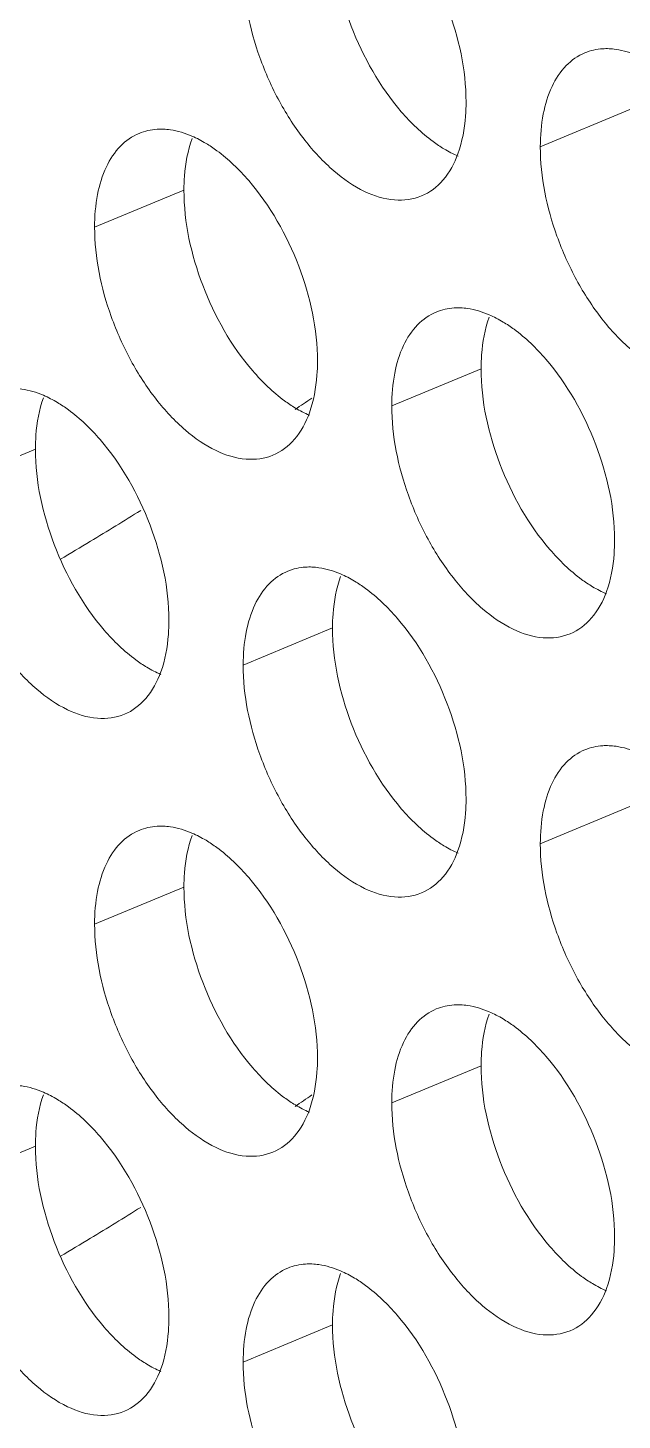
# Model space of a CAD drawing. Header units: millimetres. Extents: x 0 to 2524, y 0 to 1785.
# Drawn here: x 1794.78 to 1798.88, y 823.86 to 833.45 of the extents above; entities that cross this region are included whole.
import ezdxf

# ---------------------------------------------------------------- set-up
doc = ezdxf.new("R2010")
doc.units = ezdxf.units.MM
doc.header["$LTSCALE"] = 0.1
doc.layers.add('标注', color=251, linetype='Continuous', lineweight=9)

msp = doc.modelspace()

# ---------------------------------------------------------------- linework, layer by layer
at = {"layer": '标注'}
for p, q in [((1798.9274, 832.8891), (1798.3122, 832.6334)), ((1795.8589, 832.3346), (1795.2437, 832.0789)), ((1797.9046, 831.1043), (1797.2894, 830.8486)), ((1794.8361, 830.5498), (1794.2209, 830.2941)), ((1796.8817, 829.3195), (1796.2665, 829.0637)), ((1798.9274, 828.0891), (1798.3122, 827.8334)), ((1795.8589, 827.5346), (1795.2437, 827.2789)), ((1797.9046, 826.3043), (1797.2894, 826.0486)), ((1794.8361, 825.7498), (1794.2209, 825.4941)), ((1796.8817, 824.5195), (1796.2665, 824.2637))]:
    msp.add_line(p, q, dxfattribs=at)
for centre, radius, start, end in [((1778.661, 857.1127), 31.8399, 304.34454, 304.59625), ((1779.924, 855.1705), 29.523, 301.194, 301.98361), ((1780.1874, 854.7363), 29.015, 300.71798, 301.1931), ((1778.661, 852.3127), 31.8399, 304.34454, 304.59625), ((1779.924, 850.3705), 29.523, 301.194, 301.98361), ((1780.1874, 849.9363), 29.015, 300.71798, 301.1931)]:
    msp.add_arc(centre, radius, start, end, dxfattribs=at)
for points, knots in [([(1797.3272, 834.1859), (1797.4757, 834.0133), (1797.7011, 833.6133), (1797.8008, 833.1636), (1797.8008, 832.941)], [0, 0, 0, 0, 0.505546, 1, 1, 1, 1]), ([(1797.3553, 832.8745), (1797.2069, 833.0471), (1796.9814, 833.4471), (1796.8817, 833.8968), (1796.8817, 834.1195)], [0, 0, 0, 0, 0.505546, 1, 1, 1, 1]), ([(1797.4942, 832.2944), (1797.4366, 832.2704), (1797.2977, 832.2525), (1797.0853, 832.3214), (1796.8752, 832.4677), (1796.6782, 832.6808), (1796.507, 832.9459), (1796.3335, 833.3348), (1796.2665, 833.655), (1796.2665, 833.8637)], [0, 0, 0, 0, 0.08419, 0.180629, 0.294901, 0.426206, 0.569756, 0.71848, 1, 1, 1, 1]), ([(1798.3122, 832.6334), (1798.3122, 832.709), (1798.3237, 832.8515), (1798.3811, 833.0447), (1798.4783, 833.1951), (1798.5708, 833.2601), (1798.6188, 833.28)], [0, 0, 0, 0, 0.300633, 0.564844, 0.793499, 1, 1, 1, 1]), ([(1798.6188, 833.28), (1798.6577, 833.2961), (1798.7144, 833.3088), (1798.7712, 833.3093), (1798.7858, 833.3087)], [0, 0, 0, 0, 0.741995, 1, 1, 1, 1]), ([(1798.7858, 833.3087), (1798.8018, 833.308), (1798.8693, 833.3016), (1798.9352, 833.2814), (1798.9827, 833.261)], [0, 0, 0, 0, 0.236225, 1, 1, 1, 1]), ([(1797.8008, 832.941), (1797.8008, 832.9086), (1797.7965, 832.7887), (1797.775, 832.6684), (1797.7451, 832.5858)], [0, 0, 0, 0, 0.269025, 1, 1, 1, 1]), ([(1797.6489, 832.6188), (1797.623, 832.6344), (1797.515, 832.7071), (1797.4205, 832.7987), (1797.3553, 832.8745)], [0, 0, 0, 0, 0.231736, 1, 1, 1, 1]), ([(1795.2437, 832.0789), (1795.2437, 832.1545), (1795.2552, 832.2971), (1795.3126, 832.4902), (1795.4098, 832.6406), (1795.5023, 832.7056), (1795.5503, 832.7255)], [0, 0, 0, 0, 0.300633, 0.564844, 0.793499, 1, 1, 1, 1]), ([(1795.5503, 832.7255), (1795.5892, 832.7417), (1795.6459, 832.7543), (1795.7026, 832.7548), (1795.7173, 832.7542)], [0, 0, 0, 0, 0.741995, 1, 1, 1, 1]), ([(1795.7173, 832.7542), (1795.7333, 832.7536), (1795.8008, 832.7472), (1795.8667, 832.727), (1795.9142, 832.7066)], [0, 0, 0, 0, 0.236225, 1, 1, 1, 1]), ([(1795.8589, 832.3346), (1795.8589, 832.367), (1795.8632, 832.4869), (1795.8847, 832.6072), (1795.9146, 832.6898)], [0, 0, 0, 0, 0.269025, 1, 1, 1, 1]), ([(1796.0108, 832.6568), (1796.0367, 832.6412), (1796.1447, 832.5685), (1796.2392, 832.4769), (1796.3044, 832.4011)], [0, 0, 0, 0, 0.231736, 1, 1, 1, 1]), ([(1799.5399, 831.064), (1799.4823, 831.0401), (1799.3434, 831.0221), (1799.131, 831.091), (1798.9209, 831.2373), (1798.7238, 831.4504), (1798.5527, 831.7155), (1798.3792, 832.1045), (1798.3122, 832.4247), (1798.3122, 832.6334)], [0, 0, 0, 0, 0.08419, 0.180629, 0.294901, 0.426206, 0.569756, 0.71848, 1, 1, 1, 1]), ([(1797.7451, 832.5858), (1797.7214, 832.5201), (1797.6593, 832.401), (1797.5508, 832.3178), (1797.4942, 832.2944)], [0, 0, 0, 0, 0.533077, 1, 1, 1, 1]), ([(1796.3325, 831.0897), (1796.184, 831.2623), (1795.9586, 831.6623), (1795.8589, 832.112), (1795.8589, 832.3346)], [0, 0, 0, 0, 0.505546, 1, 1, 1, 1]), ([(1796.3044, 832.4011), (1796.4528, 832.2285), (1796.6783, 831.8285), (1796.778, 831.3788), (1796.778, 831.1562)], [0, 0, 0, 0, 0.505546, 1, 1, 1, 1]), ([(1796.4714, 830.5095), (1796.4137, 830.4856), (1796.2749, 830.4677), (1796.0625, 830.5366), (1795.8523, 830.6829), (1795.6553, 830.896), (1795.4842, 831.1611), (1795.3107, 831.55), (1795.2437, 831.8702), (1795.2437, 832.0789)], [0, 0, 0, 0, 0.08419, 0.180629, 0.294901, 0.426206, 0.569756, 0.71848, 1, 1, 1, 1]), ([(1797.2894, 830.8486), (1797.2894, 830.9242), (1797.3009, 831.0667), (1797.3583, 831.2599), (1797.4555, 831.4102), (1797.548, 831.4753), (1797.596, 831.4952)], [0, 0, 0, 0, 0.300633, 0.564844, 0.793499, 1, 1, 1, 1]), ([(1797.596, 831.4952), (1797.6348, 831.5113), (1797.6916, 831.524), (1797.7483, 831.5245), (1797.7629, 831.5239)], [0, 0, 0, 0, 0.741995, 1, 1, 1, 1]), ([(1797.7629, 831.5239), (1797.7789, 831.5232), (1797.8465, 831.5168), (1797.9123, 831.4966), (1797.9599, 831.4762)], [0, 0, 0, 0, 0.236225, 1, 1, 1, 1]), ([(1797.9046, 831.1043), (1797.9046, 831.1366), (1797.9088, 831.2566), (1797.9304, 831.3768), (1797.9602, 831.4594)], [0, 0, 0, 0, 0.269025, 1, 1, 1, 1]), ([(1798.0565, 831.4264), (1798.0823, 831.4109), (1798.1904, 831.3381), (1798.2849, 831.2465), (1798.3501, 831.1707)], [0, 0, 0, 0, 0.231736, 1, 1, 1, 1]), ([(1798.3501, 831.1707), (1798.4985, 830.9982), (1798.724, 830.5982), (1798.8236, 830.1484), (1798.8236, 829.9258)], [0, 0, 0, 0, 0.505546, 1, 1, 1, 1]), ([(1796.626, 830.834), (1796.6002, 830.8496), (1796.4921, 830.9223), (1796.3976, 831.0139), (1796.3325, 831.0897)], [0, 0, 0, 0, 0.231736, 1, 1, 1, 1]), ([(1796.778, 831.1562), (1796.778, 831.1238), (1796.7737, 831.0039), (1796.7522, 830.8836), (1796.7223, 830.801)], [0, 0, 0, 0, 0.269025, 1, 1, 1, 1]), ([(1798.3781, 829.8593), (1798.2297, 830.0319), (1798.0042, 830.4319), (1797.9046, 830.8817), (1797.9046, 831.1043)], [0, 0, 0, 0, 0.505546, 1, 1, 1, 1]), ([(1794.6944, 830.9694), (1794.7104, 830.9688), (1794.778, 830.9624), (1794.8438, 830.9421), (1794.8914, 830.9217)], [0, 0, 0, 0, 0.236225, 1, 1, 1, 1]), ([(1794.8361, 830.5498), (1794.8361, 830.5821), (1794.8403, 830.7021), (1794.8619, 830.8224), (1794.8917, 830.905)], [0, 0, 0, 0, 0.269025, 1, 1, 1, 1]), ([(1794.988, 830.872), (1795.0138, 830.8564), (1795.1219, 830.7837), (1795.2164, 830.6921), (1795.2816, 830.6163)], [0, 0, 0, 0, 0.231736, 1, 1, 1, 1]), ([(1796.7223, 830.801), (1796.6985, 830.7353), (1796.6365, 830.6162), (1796.5279, 830.533), (1796.4714, 830.5095)], [0, 0, 0, 0, 0.533077, 1, 1, 1, 1]), ([(1798.5171, 829.2792), (1798.4594, 829.2553), (1798.3205, 829.2373), (1798.1082, 829.3062), (1797.898, 829.4525), (1797.701, 829.6656), (1797.5298, 829.9307), (1797.3563, 830.3197), (1797.2894, 830.6399), (1797.2894, 830.8486)], [0, 0, 0, 0, 0.08419, 0.180629, 0.294901, 0.426206, 0.569756, 0.71848, 1, 1, 1, 1]), ([(1795.2816, 830.6163), (1795.43, 830.4437), (1795.6554, 830.0437), (1795.7551, 829.594), (1795.7551, 829.3713)], [0, 0, 0, 0, 0.505546, 1, 1, 1, 1]), ([(1795.3096, 829.3049), (1795.1612, 829.4774), (1794.9357, 829.8775), (1794.8361, 830.3272), (1794.8361, 830.5498)], [0, 0, 0, 0, 0.505546, 1, 1, 1, 1]), ([(1795.4486, 828.7247), (1795.3909, 828.7008), (1795.252, 828.6829), (1795.0397, 828.7518), (1794.8295, 828.8981), (1794.6325, 829.1111), (1794.4613, 829.3763), (1794.2878, 829.7652), (1794.2209, 830.0854), (1794.2209, 830.2941)], [0, 0, 0, 0, 0.08419, 0.180629, 0.294901, 0.426206, 0.569756, 0.71848, 1, 1, 1, 1]), ([(1798.8236, 829.9258), (1798.8236, 829.8935), (1798.8194, 829.7735), (1798.7978, 829.6532), (1798.768, 829.5706)], [0, 0, 0, 0, 0.269025, 1, 1, 1, 1]), ([(1798.6717, 829.6037), (1798.6459, 829.6192), (1798.5378, 829.6919), (1798.4433, 829.7836), (1798.3781, 829.8593)], [0, 0, 0, 0, 0.231736, 1, 1, 1, 1]), ([(1796.5731, 829.7104), (1796.612, 829.7265), (1796.6687, 829.7391), (1796.7255, 829.7396), (1796.7401, 829.739)], [0, 0, 0, 0, 0.741995, 1, 1, 1, 1]), ([(1796.7401, 829.739), (1796.7561, 829.7384), (1796.8237, 829.732), (1796.8895, 829.7118), (1796.9371, 829.6914)], [0, 0, 0, 0, 0.236225, 1, 1, 1, 1]), ([(1796.2665, 829.0637), (1796.2665, 829.1394), (1796.278, 829.2819), (1796.3355, 829.475), (1796.4326, 829.6254), (1796.5251, 829.6905), (1796.5731, 829.7104)], [0, 0, 0, 0, 0.300633, 0.564844, 0.793499, 1, 1, 1, 1]), ([(1796.8817, 829.3195), (1796.8817, 829.3518), (1796.886, 829.4718), (1796.9075, 829.592), (1796.9374, 829.6746)], [0, 0, 0, 0, 0.269025, 1, 1, 1, 1]), ([(1797.0337, 829.6416), (1797.0595, 829.6261), (1797.1676, 829.5533), (1797.2621, 829.4617), (1797.3272, 829.3859)], [0, 0, 0, 0, 0.231736, 1, 1, 1, 1]), ([(1798.768, 829.5706), (1798.7442, 829.5049), (1798.6821, 829.3858), (1798.5736, 829.3026), (1798.5171, 829.2792)], [0, 0, 0, 0, 0.533077, 1, 1, 1, 1]), ([(1795.7551, 829.3713), (1795.7551, 829.339), (1795.7509, 829.219), (1795.7293, 829.0988), (1795.6995, 829.0162)], [0, 0, 0, 0, 0.269025, 1, 1, 1, 1]), ([(1797.3272, 829.3859), (1797.4757, 829.2133), (1797.7011, 828.8133), (1797.8008, 828.3636), (1797.8008, 828.141)], [0, 0, 0, 0, 0.505546, 1, 1, 1, 1]), ([(1795.6032, 829.0492), (1795.5774, 829.0647), (1795.4693, 829.1375), (1795.3748, 829.2291), (1795.3096, 829.3049)], [0, 0, 0, 0, 0.231736, 1, 1, 1, 1]), ([(1797.3553, 828.0745), (1797.2069, 828.2471), (1796.9814, 828.6471), (1796.8817, 829.0968), (1796.8817, 829.3195)], [0, 0, 0, 0, 0.505546, 1, 1, 1, 1]), ([(1797.4942, 827.4944), (1797.4366, 827.4704), (1797.2977, 827.4525), (1797.0853, 827.5214), (1796.8752, 827.6677), (1796.6782, 827.8808), (1796.507, 828.1459), (1796.3335, 828.5348), (1796.2665, 828.855), (1796.2665, 829.0637)], [0, 0, 0, 0, 0.08419, 0.180629, 0.294901, 0.426206, 0.569756, 0.71848, 1, 1, 1, 1]), ([(1795.6995, 829.0162), (1795.6757, 828.9505), (1795.6136, 828.8314), (1795.5051, 828.7482), (1795.4486, 828.7247)], [0, 0, 0, 0, 0.533077, 1, 1, 1, 1]), ([(1798.6188, 828.48), (1798.6577, 828.4961), (1798.7144, 828.5088), (1798.7712, 828.5093), (1798.7858, 828.5087)], [0, 0, 0, 0, 0.741995, 1, 1, 1, 1]), ([(1798.7858, 828.5087), (1798.8018, 828.508), (1798.8693, 828.5016), (1798.9352, 828.4814), (1798.9827, 828.461)], [0, 0, 0, 0, 0.236225, 1, 1, 1, 1]), ([(1798.3122, 827.8334), (1798.3122, 827.909), (1798.3237, 828.0515), (1798.3811, 828.2447), (1798.4783, 828.3951), (1798.5708, 828.4601), (1798.6188, 828.48)], [0, 0, 0, 0, 0.300633, 0.564844, 0.793499, 1, 1, 1, 1]), ([(1797.8008, 828.141), (1797.8008, 828.1086), (1797.7965, 827.9887), (1797.775, 827.8684), (1797.7451, 827.7858)], [0, 0, 0, 0, 0.269025, 1, 1, 1, 1]), ([(1797.6489, 827.8188), (1797.623, 827.8344), (1797.515, 827.9071), (1797.4205, 827.9987), (1797.3553, 828.0745)], [0, 0, 0, 0, 0.231736, 1, 1, 1, 1]), ([(1795.2437, 827.2789), (1795.2437, 827.3545), (1795.2552, 827.4971), (1795.3126, 827.6902), (1795.4098, 827.8406), (1795.5023, 827.9056), (1795.5503, 827.9255)], [0, 0, 0, 0, 0.300633, 0.564844, 0.793499, 1, 1, 1, 1]), ([(1795.5503, 827.9255), (1795.5892, 827.9417), (1795.6459, 827.9543), (1795.7026, 827.9548), (1795.7173, 827.9542)], [0, 0, 0, 0, 0.741995, 1, 1, 1, 1]), ([(1795.7173, 827.9542), (1795.7333, 827.9536), (1795.8008, 827.9472), (1795.8667, 827.927), (1795.9142, 827.9066)], [0, 0, 0, 0, 0.236225, 1, 1, 1, 1]), ([(1795.8589, 827.5346), (1795.8589, 827.567), (1795.8632, 827.6869), (1795.8847, 827.8072), (1795.9146, 827.8898)], [0, 0, 0, 0, 0.269025, 1, 1, 1, 1]), ([(1796.0108, 827.8568), (1796.0367, 827.8412), (1796.1447, 827.7685), (1796.2392, 827.6769), (1796.3044, 827.6011)], [0, 0, 0, 0, 0.231736, 1, 1, 1, 1]), ([(1799.5399, 826.264), (1799.4823, 826.2401), (1799.3434, 826.2221), (1799.131, 826.291), (1798.9209, 826.4373), (1798.7238, 826.6504), (1798.5527, 826.9155), (1798.3792, 827.3045), (1798.3122, 827.6247), (1798.3122, 827.8334)], [0, 0, 0, 0, 0.08419, 0.180629, 0.294901, 0.426206, 0.569756, 0.71848, 1, 1, 1, 1]), ([(1797.7451, 827.7858), (1797.7214, 827.7201), (1797.6593, 827.601), (1797.5508, 827.5178), (1797.4942, 827.4944)], [0, 0, 0, 0, 0.533077, 1, 1, 1, 1]), ([(1796.3325, 826.2897), (1796.184, 826.4623), (1795.9586, 826.8623), (1795.8589, 827.312), (1795.8589, 827.5346)], [0, 0, 0, 0, 0.505546, 1, 1, 1, 1]), ([(1796.3044, 827.6011), (1796.4528, 827.4285), (1796.6783, 827.0285), (1796.778, 826.5788), (1796.778, 826.3562)], [0, 0, 0, 0, 0.505546, 1, 1, 1, 1]), ([(1796.4714, 825.7095), (1796.4137, 825.6856), (1796.2749, 825.6677), (1796.0625, 825.7366), (1795.8523, 825.8829), (1795.6553, 826.096), (1795.4842, 826.3611), (1795.3107, 826.75), (1795.2437, 827.0702), (1795.2437, 827.2789)], [0, 0, 0, 0, 0.08419, 0.180629, 0.294901, 0.426206, 0.569756, 0.71848, 1, 1, 1, 1]), ([(1797.2894, 826.0486), (1797.2894, 826.1242), (1797.3009, 826.2667), (1797.3583, 826.4599), (1797.4555, 826.6102), (1797.548, 826.6753), (1797.596, 826.6952)], [0, 0, 0, 0, 0.300633, 0.564844, 0.793499, 1, 1, 1, 1]), ([(1797.596, 826.6952), (1797.6348, 826.7113), (1797.6916, 826.724), (1797.7483, 826.7245), (1797.7629, 826.7239)], [0, 0, 0, 0, 0.741995, 1, 1, 1, 1]), ([(1797.7629, 826.7239), (1797.7789, 826.7232), (1797.8465, 826.7168), (1797.9123, 826.6966), (1797.9599, 826.6762)], [0, 0, 0, 0, 0.236225, 1, 1, 1, 1]), ([(1797.9046, 826.3043), (1797.9046, 826.3366), (1797.9088, 826.4566), (1797.9304, 826.5768), (1797.9602, 826.6594)], [0, 0, 0, 0, 0.269025, 1, 1, 1, 1]), ([(1798.0565, 826.6264), (1798.0823, 826.6109), (1798.1904, 826.5381), (1798.2849, 826.4465), (1798.3501, 826.3707)], [0, 0, 0, 0, 0.231736, 1, 1, 1, 1]), ([(1796.626, 826.034), (1796.6002, 826.0496), (1796.4921, 826.1223), (1796.3976, 826.2139), (1796.3325, 826.2897)], [0, 0, 0, 0, 0.231736, 1, 1, 1, 1]), ([(1796.778, 826.3562), (1796.778, 826.3238), (1796.7737, 826.2039), (1796.7522, 826.0836), (1796.7223, 826.001)], [0, 0, 0, 0, 0.269025, 1, 1, 1, 1]), ([(1798.3781, 825.0593), (1798.2297, 825.2319), (1798.0042, 825.6319), (1797.9046, 826.0817), (1797.9046, 826.3043)], [0, 0, 0, 0, 0.505546, 1, 1, 1, 1]), ([(1798.3501, 826.3707), (1798.4985, 826.1982), (1798.724, 825.7982), (1798.8236, 825.3484), (1798.8236, 825.1258)], [0, 0, 0, 0, 0.505546, 1, 1, 1, 1]), ([(1794.6944, 826.1694), (1794.7104, 826.1688), (1794.778, 826.1624), (1794.8438, 826.1421), (1794.8914, 826.1217)], [0, 0, 0, 0, 0.236225, 1, 1, 1, 1]), ([(1794.8361, 825.7498), (1794.8361, 825.7821), (1794.8403, 825.9021), (1794.8619, 826.0224), (1794.8917, 826.105)], [0, 0, 0, 0, 0.269025, 1, 1, 1, 1]), ([(1794.988, 826.072), (1795.0138, 826.0564), (1795.1219, 825.9837), (1795.2164, 825.8921), (1795.2816, 825.8163)], [0, 0, 0, 0, 0.231736, 1, 1, 1, 1]), ([(1796.7223, 826.001), (1796.6985, 825.9353), (1796.6365, 825.8162), (1796.5279, 825.733), (1796.4714, 825.7095)], [0, 0, 0, 0, 0.533077, 1, 1, 1, 1]), ([(1798.5171, 824.4792), (1798.4594, 824.4553), (1798.3205, 824.4373), (1798.1082, 824.5062), (1797.898, 824.6525), (1797.701, 824.8656), (1797.5298, 825.1307), (1797.3563, 825.5197), (1797.2894, 825.8399), (1797.2894, 826.0486)], [0, 0, 0, 0, 0.08419, 0.180629, 0.294901, 0.426206, 0.569756, 0.71848, 1, 1, 1, 1]), ([(1795.2816, 825.8163), (1795.43, 825.6437), (1795.6554, 825.2437), (1795.7551, 824.794), (1795.7551, 824.5713)], [0, 0, 0, 0, 0.505546, 1, 1, 1, 1]), ([(1795.3096, 824.5049), (1795.1612, 824.6774), (1794.9357, 825.0775), (1794.8361, 825.5272), (1794.8361, 825.7498)], [0, 0, 0, 0, 0.505546, 1, 1, 1, 1]), ([(1795.4486, 823.9247), (1795.3909, 823.9008), (1795.252, 823.8829), (1795.0397, 823.9518), (1794.8295, 824.0981), (1794.6325, 824.3111), (1794.4613, 824.5763), (1794.2878, 824.9652), (1794.2209, 825.2854), (1794.2209, 825.4941)], [0, 0, 0, 0, 0.08419, 0.180629, 0.294901, 0.426206, 0.569756, 0.71848, 1, 1, 1, 1]), ([(1798.8236, 825.1258), (1798.8236, 825.0935), (1798.8194, 824.9735), (1798.7978, 824.8532), (1798.768, 824.7706)], [0, 0, 0, 0, 0.269025, 1, 1, 1, 1]), ([(1798.6717, 824.8037), (1798.6459, 824.8192), (1798.5378, 824.8919), (1798.4433, 824.9836), (1798.3781, 825.0593)], [0, 0, 0, 0, 0.231736, 1, 1, 1, 1]), ([(1796.5731, 824.9104), (1796.612, 824.9265), (1796.6687, 824.9391), (1796.7255, 824.9396), (1796.7401, 824.939)], [0, 0, 0, 0, 0.741995, 1, 1, 1, 1]), ([(1796.7401, 824.939), (1796.7561, 824.9384), (1796.8237, 824.932), (1796.8895, 824.9118), (1796.9371, 824.8914)], [0, 0, 0, 0, 0.236225, 1, 1, 1, 1]), ([(1796.2665, 824.2637), (1796.2665, 824.3394), (1796.278, 824.4819), (1796.3355, 824.675), (1796.4326, 824.8254), (1796.5251, 824.8905), (1796.5731, 824.9104)], [0, 0, 0, 0, 0.300633, 0.564844, 0.793499, 1, 1, 1, 1]), ([(1796.8817, 824.5195), (1796.8817, 824.5518), (1796.886, 824.6718), (1796.9075, 824.792), (1796.9374, 824.8746)], [0, 0, 0, 0, 0.269025, 1, 1, 1, 1]), ([(1797.0337, 824.8416), (1797.0595, 824.8261), (1797.1676, 824.7533), (1797.2621, 824.6617), (1797.3272, 824.5859)], [0, 0, 0, 0, 0.231736, 1, 1, 1, 1]), ([(1798.768, 824.7706), (1798.7442, 824.7049), (1798.6821, 824.5858), (1798.5736, 824.5026), (1798.5171, 824.4792)], [0, 0, 0, 0, 0.533077, 1, 1, 1, 1]), ([(1795.7551, 824.5713), (1795.7551, 824.539), (1795.7509, 824.419), (1795.7293, 824.2988), (1795.6995, 824.2162)], [0, 0, 0, 0, 0.269025, 1, 1, 1, 1]), ([(1797.3272, 824.5859), (1797.4757, 824.4133), (1797.7011, 824.0133), (1797.8008, 823.5636), (1797.8008, 823.341)], [0, 0, 0, 0, 0.505546, 1, 1, 1, 1]), ([(1795.6032, 824.2492), (1795.5774, 824.2647), (1795.4693, 824.3375), (1795.3748, 824.4291), (1795.3096, 824.5049)], [0, 0, 0, 0, 0.231736, 1, 1, 1, 1]), ([(1797.3553, 823.2745), (1797.2069, 823.4471), (1796.9814, 823.8471), (1796.8817, 824.2968), (1796.8817, 824.5195)], [0, 0, 0, 0, 0.505546, 1, 1, 1, 1]), ([(1797.4942, 822.6944), (1797.4366, 822.6704), (1797.2977, 822.6525), (1797.0853, 822.7214), (1796.8752, 822.8677), (1796.6782, 823.0808), (1796.507, 823.3459), (1796.3335, 823.7348), (1796.2665, 824.055), (1796.2665, 824.2637)], [0, 0, 0, 0, 0.08419, 0.180629, 0.294901, 0.426206, 0.569756, 0.71848, 1, 1, 1, 1]), ([(1795.6995, 824.2162), (1795.6757, 824.1505), (1795.6136, 824.0314), (1795.5051, 823.9482), (1795.4486, 823.9247)], [0, 0, 0, 0, 0.533077, 1, 1, 1, 1])]:
    msp.add_open_spline(points, degree=3, knots=knots, dxfattribs=at)
for points in [[(1795.9142, 832.7066), (1795.9475, 832.6923), (1795.9798, 832.6754), (1796.0108, 832.6568)], [(1797.7455, 832.5691), (1797.7122, 832.5833), (1797.6799, 832.6002), (1797.6489, 832.6188)], [(1797.9599, 831.4762), (1797.9932, 831.4619), (1798.0255, 831.4451), (1798.0565, 831.4264)], [(1794.8914, 830.9217), (1794.9247, 830.9075), (1794.957, 830.8906), (1794.988, 830.872)], [(1796.7226, 830.7842), (1796.6893, 830.7985), (1796.6571, 830.8153), (1796.626, 830.834)], [(1796.9371, 829.6914), (1796.9704, 829.6771), (1797.0026, 829.6603), (1797.0337, 829.6416)], [(1798.7683, 829.5539), (1798.735, 829.5682), (1798.7027, 829.585), (1798.6717, 829.6037)], [(1795.6998, 828.9994), (1795.6665, 829.0137), (1795.6342, 829.0305), (1795.6032, 829.0492)], [(1795.9142, 827.9066), (1795.9475, 827.8923), (1795.9798, 827.8754), (1796.0108, 827.8568)], [(1797.7455, 827.7691), (1797.7122, 827.7833), (1797.6799, 827.8002), (1797.6489, 827.8188)], [(1797.9599, 826.6762), (1797.9932, 826.6619), (1798.0255, 826.6451), (1798.0565, 826.6264)], [(1794.8914, 826.1217), (1794.9247, 826.1075), (1794.957, 826.0906), (1794.988, 826.072)], [(1796.7226, 825.9842), (1796.6893, 825.9985), (1796.6571, 826.0153), (1796.626, 826.034)], [(1796.9371, 824.8914), (1796.9704, 824.8771), (1797.0026, 824.8603), (1797.0337, 824.8416)], [(1798.7683, 824.7539), (1798.735, 824.7682), (1798.7027, 824.785), (1798.6717, 824.8037)], [(1795.6998, 824.1994), (1795.6665, 824.2137), (1795.6342, 824.2305), (1795.6032, 824.2492)]]:
    msp.add_open_spline(points, degree=3, dxfattribs=at)

doc.saveas('drawing.dxf')
